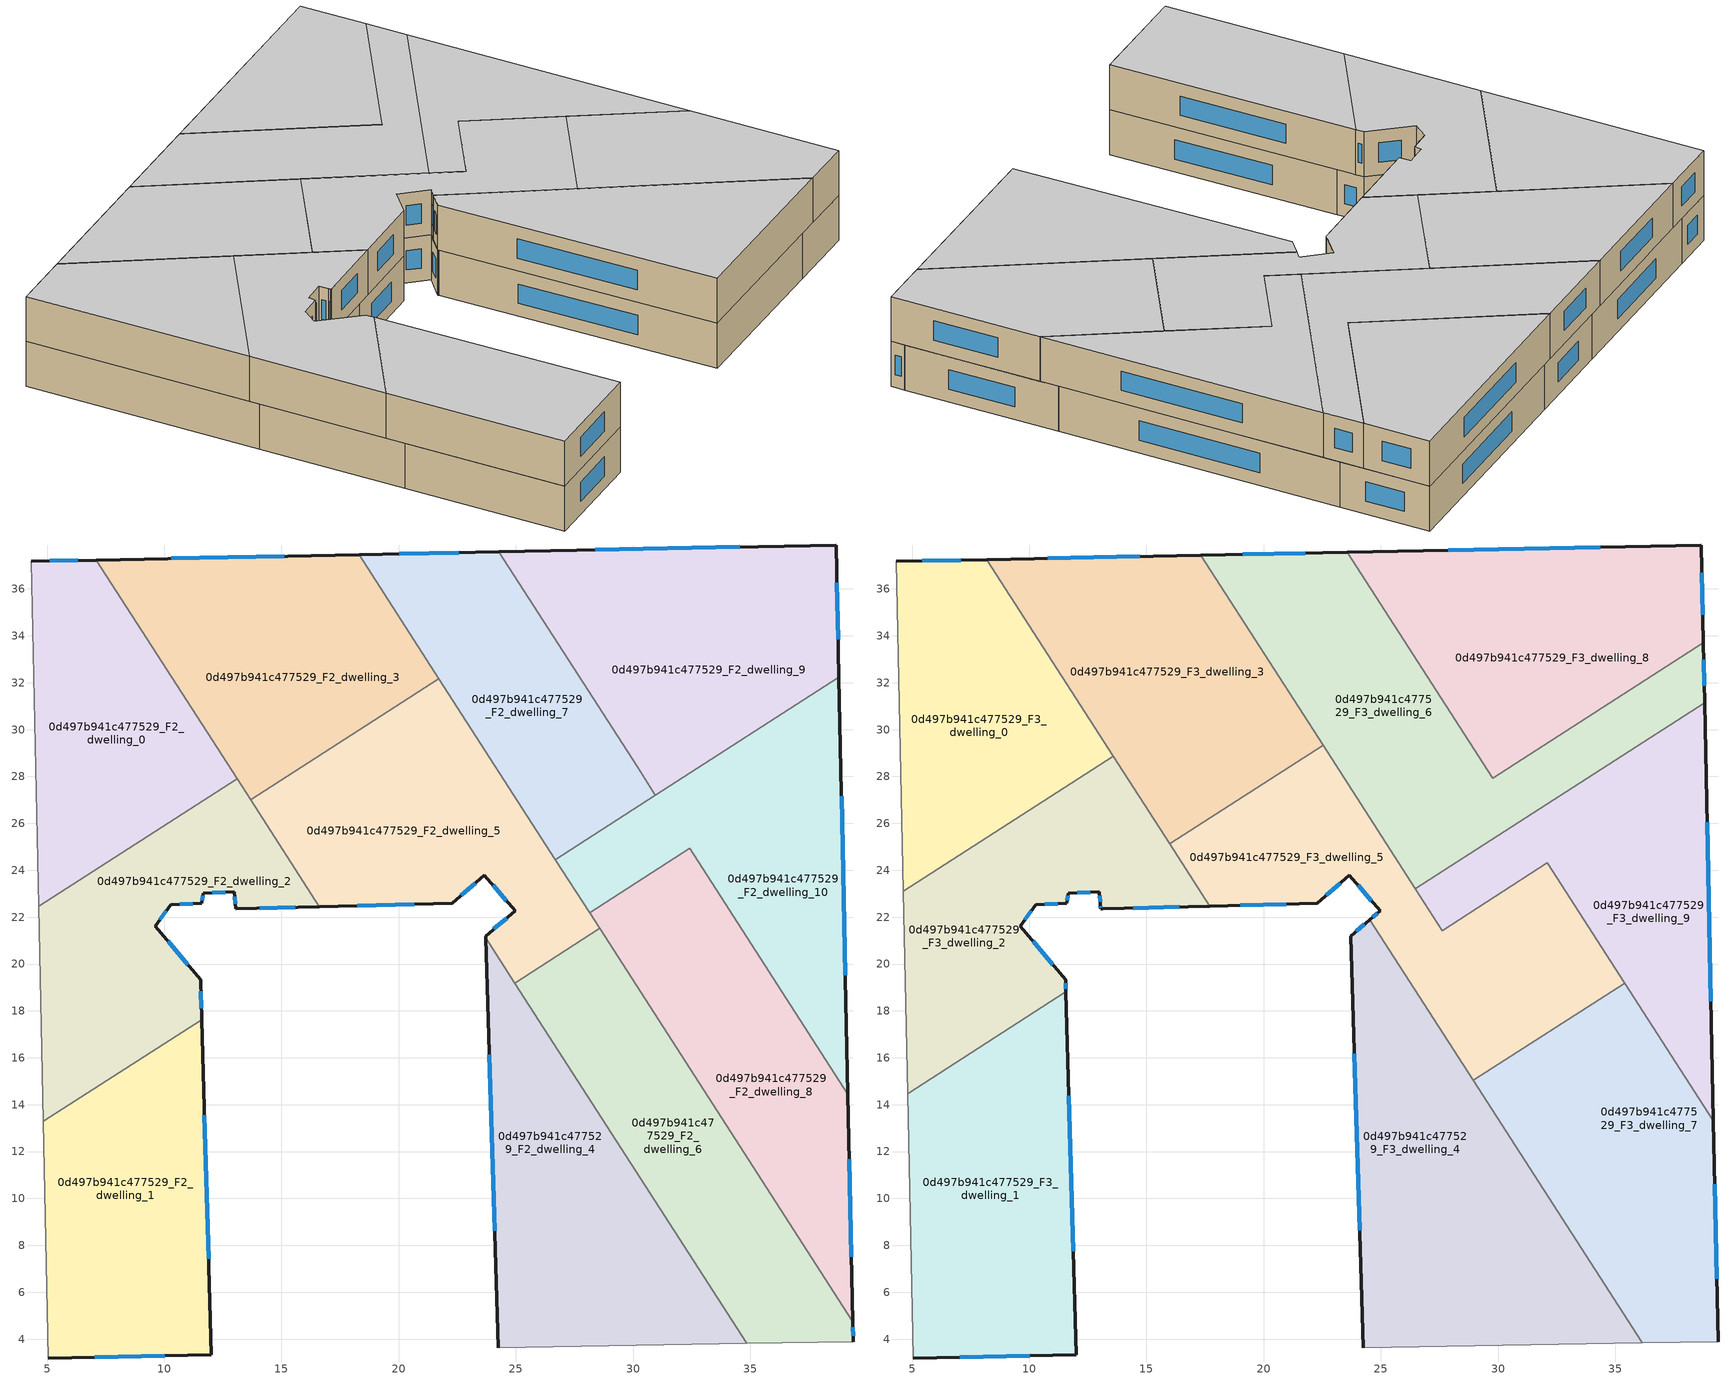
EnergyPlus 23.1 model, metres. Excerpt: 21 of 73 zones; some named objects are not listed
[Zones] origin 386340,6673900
0d497b941c477529_F2_dwelling_0
 floor to 0d497b941c477529_F1_dwelling_0 (EU_floor_Construction): 7.1,37.23 13.1,27.9 4.64,22.46 4.33,37.18 z6
 wall outside (EU_wall_Construction): 7.1,37.23 4.33,37.18 z6:9
 wall to 0d497b941c477529_F2_dwelling_2 (EU_wall_Construction): 4.64,22.46 13.1,27.9 z6:9
 wall adiabatic (EU_wall_Construction): 4.33,37.18 4.64,22.46 z6:9
 wall to 0d497b941c477529_F2_dwelling_3 (EU_wall_Construction): 13.1,27.9 7.1,37.23 z6:9
 window (EU_Window_Construction): 6.3,37.22 5.12,37.19 z6.86:8.14
0d497b941c477529_F2_dwelling_1
 floor to 0d497b941c477529_F1_dwelling_1 (EU_floor_Construction): 11.6,17.63 12.01,3.33 5.05,3.19 4.84,13.28 z6
 wall outside (EU_wall_Construction): 5.05,3.19 12.01,3.33 11.6,17.63 z6:9
 wall adiabatic (EU_wall_Construction): 4.84,13.28 5.05,3.19 z6:9
 wall to 0d497b941c477529_F2_dwelling_2 (EU_wall_Construction): 11.6,17.63 4.84,13.28 z6:9
 window (EU_Window_Construction): 11.89,7.42 11.72,13.55 / 7.04,3.23 10.02,3.29 z6.86:8.14
0d497b941c477529_F2_dwelling_10
 floor to 0d497b941c477529_F1_dwelling_10 (EU_floor_Construction): 38.78,32.24 39.16,14.45 32.41,24.93 28.15,22.18 26.68,24.46 z6
 wall outside (EU_wall_Construction): 39.16,14.45 38.78,32.24 z6:9
 wall to 0d497b941c477529_F2_dwelling_8 (EU_wall_Construction): 28.15,22.18 32.41,24.93 39.16,14.45 z6:9
 wall to 0d497b941c477529_F2_dwelling_5 (EU_wall_Construction): 26.68,24.46 28.15,22.18 z6:9
 wall to 0d497b941c477529_F2_dwelling_9 (EU_wall_Construction): 38.78,32.24 30.95,27.2 z6:9
 wall to 0d497b941c477529_F2_dwelling_7 (EU_wall_Construction): 30.95,27.2 26.68,24.46 z6:9
 window (EU_Window_Construction): 39.05,19.53 38.89,27.16 z6.86:8.14
 ceiling adiabatic (EU_roof_Construction): 39.16,14.45 38.8,31.15 27.19,23.67 28.15,22.18 32.41,24.93 z9
0d497b941c477529_F2_dwelling_2
 floor to 0d497b941c477529_F1_dwelling_2 (EU_floor_Construction): 13.1,27.9 16.61,22.44 13.04,22.35 12.99,23.09 11.67,23.03 11.6,22.61 11.6,22.6 10.28,22.54 9.61,21.62 11.55,19.32 11.6,17.63 4.84,13.28 4.64,22.46 z6
 wall outside (EU_wall_Construction): 11.6,17.63 11.55,19.32 9.61,21.62 10.28,22.54 11.6,22.6 11.6,22.61 11.67,23.03 12.99,23.09 13.04,22.35 16.61,22.44 z6:9
 wall adiabatic (EU_wall_Construction): 4.64,22.46 4.84,13.28 z6:9
 wall to 0d497b941c477529_F2_dwelling_5 (EU_wall_Construction): 16.61,22.44 13.68,27 z6:9
 wall to 0d497b941c477529_F2_dwelling_3 (EU_wall_Construction): 13.68,27 13.1,27.9 z6:9
 window (EU_Window_Construction): 14.06,22.38 15.59,22.42 / 13,22.88 13.03,22.56 / 12.04,23.05 12.61,23.07 / 11.62,22.73 11.65,22.91 / 10.66,22.56 11.22,22.58 / 9.8,21.88 10.09,22.28 / 11,19.98 10.17,20.96 / 11.58,18.12 11.56,18.84 z6.86:8.14
0d497b941c477529_F2_dwelling_3
 floor to 0d497b941c477529_F1_dwelling_3 (EU_floor_Construction): 18.31,37.46 21.72,32.17 13.68,27 7.1,37.23 z6
 wall outside (EU_wall_Construction): 18.31,37.46 7.1,37.23 z6:9
 wall to 0d497b941c477529_F2_dwelling_5 (EU_wall_Construction): 13.68,27 21.72,32.17 z6:9
 wall to 0d497b941c477529_F2_dwelling_7 (EU_wall_Construction): 21.72,32.17 18.31,37.46 z6:9
 window (EU_Window_Construction): 15.11,37.4 10.3,37.3 z6.86:8.14
0d497b941c477529_F2_dwelling_4
 floor to 0d497b941c477529_F1_dwelling_4 (EU_floor_Construction): 23.71,21.12 34.84,3.81 24.25,3.63 z6
 wall outside (EU_wall_Construction): 23.71,21.12 24.25,3.63 z6:9
 wall adiabatic (EU_wall_Construction): 24.25,3.63 34.84,3.81 z6:9
 wall to 0d497b941c477529_F2_dwelling_6 (EU_wall_Construction): 34.84,3.81 24.95,19.19 z6:9
 wall to 0d497b941c477529_F2_dwelling_5 (EU_wall_Construction): 24.95,19.19 23.71,21.12 z6:9
 window (EU_Window_Construction): 23.86,16.12 24.1,8.62 z6.86:8.14
0d497b941c477529_F2_dwelling_5
 floor to 0d497b941c477529_F1_dwelling_5 (EU_floor_Construction): 21.72,32.17 28.58,21.52 24.95,19.19 23.71,21.12 23.71,21.19 24.96,22.27 23.65,23.79 22.28,22.59 16.61,22.44 13.68,27 z6
 wall outside (EU_wall_Construction): 16.61,22.44 22.28,22.59 23.65,23.79 24.96,22.27 23.71,21.19 23.71,21.12 z6:9
 wall to 0d497b941c477529_F2_dwelling_6 (EU_wall_Construction): 24.95,19.19 28.58,21.52 z6:9
 wall to 0d497b941c477529_F2_dwelling_7 (EU_wall_Construction): 26.68,24.45 21.72,32.17 z6:9
 wall to 0d497b941c477529_F2_dwelling_8 (EU_wall_Construction): 28.57,21.52 28.15,22.19 z6:9
 window (EU_Window_Construction): 24.03,23.35 24.59,22.7 / 22.67,22.93 23.26,23.45 / 18.23,22.49 20.66,22.55 / 24.6,21.96 24.06,21.5 z6.86:8.14
0d497b941c477529_F2_dwelling_6
 floor to 0d497b941c477529_F1_dwelling_6 (EU_floor_Construction): 28.58,21.52 39.37,4.74 39.39,3.89 34.84,3.81 24.95,19.19 z6
 wall outside (EU_wall_Construction): 39.39,3.89 39.37,4.74 z6:9
 wall adiabatic (EU_wall_Construction): 34.84,3.81 39.39,3.89 z6:9
 wall to 0d497b941c477529_F2_dwelling_8 (EU_wall_Construction): 39.37,4.74 28.58,21.52 z6:9
 window (EU_Window_Construction): 39.38,4.14 39.38,4.5 z6.86:8.14
0d497b941c477529_F2_dwelling_7
 floor to 0d497b941c477529_F1_dwelling_7 (EU_floor_Construction): 24.27,37.58 30.19,28.39 30.95,27.2 26.68,24.46 18.31,37.46 z6
 wall outside (EU_wall_Construction): 24.27,37.58 18.31,37.46 z6:9
 wall to 0d497b941c477529_F2_dwelling_9 (EU_wall_Construction): 30.95,27.2 30.19,28.39 24.27,37.58 z6:9
 window (EU_Window_Construction): 22.57,37.55 20.02,37.5 z6.86:8.14
0d497b941c477529_F2_dwelling_8
 floor to 0d497b941c477529_F1_dwelling_8 (EU_floor_Construction): 32.41,24.93 39.16,14.45 39.37,4.74 28.15,22.18 z6
 wall outside (EU_wall_Construction): 39.37,4.74 39.16,14.45 z6:9
 window (EU_Window_Construction): 39.31,7.52 39.22,11.68 z6.86:8.14
 ceiling adiabatic (EU_roof_Construction): 39.19,13.3 39.16,14.45 32.41,24.93 28.15,22.18 28.33,21.89 32.1,24.32 z9
0d497b941c477529_F2_dwelling_9
 floor to 0d497b941c477529_F1_dwelling_9 (EU_floor_Construction): 38.66,37.88 38.78,32.24 30.95,27.2 24.27,37.58 z6
 wall outside (EU_wall_Construction): 38.78,32.24 38.66,37.88 24.27,37.58 z6:9
 window (EU_Window_Construction): 34.55,37.79 28.38,37.67 / 38.75,33.85 38.7,36.26 z6.86:8.14
0d497b941c477529_F3_dwelling_0
 floor to 0d497b941c477529_F2_dwelling_0 (EU_floor_Construction): 7.1,37.23 12.81,28.36 4.63,23.1 4.33,37.18 z9
 floor to 0d497b941c477529_F2_dwelling_3 (EU_floor_Construction): 8.19,37.26 13.59,28.86 12.81,28.36 7.1,37.23 z9
 wall outside (EU_wall_Construction): 8.19,37.26 4.33,37.18 z9:12
 wall to 0d497b941c477529_F3_dwelling_2 (EU_wall_Construction): 4.63,23.1 13.59,28.86 z9:12
 wall adiabatic (EU_wall_Construction): 4.33,37.18 4.63,23.1 z9:12
 wall to 0d497b941c477529_F3_dwelling_3 (EU_wall_Construction): 13.59,28.86 8.19,37.26 z9:12
 window (EU_Window_Construction): 7.08,37.23 5.43,37.2 z9.86:11.14
 ceiling to 0d497b941c477529_F4_dwelling_0 (EU_floor_Construction): 13.59,28.86 8.19,37.26 4.33,37.18 4.63,23.1 z12
0d497b941c477529_F3_dwelling_1
 floor to 0d497b941c477529_F2_dwelling_1 (EU_floor_Construction): 11.6,17.63 12.01,3.33 5.05,3.19 4.84,13.28 z9
 floor to 0d497b941c477529_F2_dwelling_2 (EU_floor_Construction): 11.56,18.81 11.6,17.63 4.84,13.28 4.81,14.46 z9
 wall outside (EU_wall_Construction): 5.05,3.19 12.01,3.33 11.56,18.81 z9:12
 wall adiabatic (EU_wall_Construction): 4.81,14.46 5.05,3.19 z9:12
 wall to 0d497b941c477529_F3_dwelling_2 (EU_wall_Construction): 11.56,18.81 4.81,14.46 z9:12
 window (EU_Window_Construction): 11.88,7.76 11.69,14.39 / 7.04,3.23 10.02,3.29 z9.86:11.14
 ceiling to 0d497b941c477529_F4_dwelling_1 (EU_floor_Construction): 12.01,3.33 11.56,18.81 4.81,14.46 5.05,3.19 z12
0d497b941c477529_F3_dwelling_2
 floor to 0d497b941c477529_F2_dwelling_2 (EU_floor_Construction): 13.1,27.9 16.61,22.44 13.04,22.35 12.99,23.09 11.67,23.03 11.6,22.6 10.28,22.54 9.61,21.62 11.55,19.32 11.56,18.81 4.81,14.46 4.64,22.46 z9
 floor to 0d497b941c477529_F2_dwelling_0 (EU_floor_Construction): 12.81,28.36 13.1,27.9 4.64,22.46 4.63,23.1 z9
 floor to 0d497b941c477529_F2_dwelling_5 (EU_floor_Construction): 14.46,27.5 17.7,22.47 16.61,22.44 13.68,27 z9
 floor to 0d497b941c477529_F2_dwelling_3 (EU_floor_Construction): 13.59,28.86 14.46,27.5 13.68,27 12.81,28.36 z9
 wall outside (EU_wall_Construction): 11.56,18.81 11.55,19.32 9.61,21.62 10.28,22.54 11.6,22.6 11.67,23.03 12.99,23.09 13.03,22.5 13.04,22.35 13.13,22.35 17.7,22.47 z9:12
 wall adiabatic (EU_wall_Construction): 4.63,23.1 4.81,14.46 z9:12
 wall to 0d497b941c477529_F3_dwelling_5 (EU_wall_Construction): 17.7,22.47 16,25.12 z9:12
 wall to 0d497b941c477529_F3_dwelling_3 (EU_wall_Construction): 16,25.12 13.59,28.86 z9:12
 window (EU_Window_Construction): 13.03,22.46 13.04,22.39 / 13,22.92 13.02,22.67 / 12.04,23.05 12.61,23.07 / 11.62,22.72 11.65,22.91 / 10.66,22.56 11.22,22.58 / 9.8,21.88 10.09,22.28 / 11,19.98 10.17,20.96 / 11.56,18.95 11.55,19.17 / 14.43,22.39 16.39,22.44 z9.86:11.14
 ceiling to 0d497b941c477529_F4_dwelling_2 (EU_floor_Construction): 11.56,18.81 11.55,19.32 9.61,21.62 10.28,22.54 11.6,22.6 11.67,23.03 12.99,23.09 13.03,22.5 13.04,22.35 13.13,22.35 17.7,22.47 13.59,28.86 4.63,23.1 4.81,14.46 z12
0d497b941c477529_F3_dwelling_3
 floor to 0d497b941c477529_F2_dwelling_3 (EU_floor_Construction): 17.31,37.44 21,31.71 14.46,27.5 8.19,37.26 z9
 floor to 0d497b941c477529_F2_dwelling_5 (EU_floor_Construction): 21,31.71 22.53,29.33 16,25.12 14.46,27.5 z9
 wall outside (EU_wall_Construction): 17.31,37.44 8.19,37.26 z9:12
 wall to 0d497b941c477529_F3_dwelling_5 (EU_wall_Construction): 16,25.12 22.53,29.33 z9:12
 wall to 0d497b941c477529_F3_dwelling_6 (EU_wall_Construction): 22.53,29.33 17.31,37.44 z9:12
 window (EU_Window_Construction): 14.71,37.39 10.79,37.31 z9.86:11.14
 ceiling to 0d497b941c477529_F4_dwelling_3 (EU_floor_Construction): 22.53,29.33 17.31,37.44 8.19,37.26 16,25.12 z12
0d497b941c477529_F3_dwelling_4
 floor to 0d497b941c477529_F2_dwelling_4 (EU_floor_Construction): 23.71,21.12 34.84,3.81 24.25,3.63 z9
 floor to 0d497b941c477529_F2_dwelling_5 (EU_floor_Construction): 24.53,21.9 25.89,19.79 24.95,19.19 23.71,21.12 23.71,21.19 z9
 floor to 0d497b941c477529_F2_dwelling_6 (EU_floor_Construction): 25.89,19.79 36.15,3.84 34.84,3.81 24.95,19.19 z9
 wall outside (EU_wall_Construction): 24.53,21.9 23.71,21.19 24.25,3.63 z9:12
 wall adiabatic (EU_wall_Construction): 24.25,3.63 36.15,3.84 z9:12
 wall to 0d497b941c477529_F3_dwelling_7 (EU_wall_Construction): 36.15,3.84 28.95,15.03 z9:12
 wall to 0d497b941c477529_F3_dwelling_5 (EU_wall_Construction): 28.95,15.03 24.53,21.9 z9:12
 window (EU_Window_Construction): 23.86,16.17 24.1,8.65 / 24.29,21.69 23.94,21.39 z9.86:11.14
 ceiling to 0d497b941c477529_F4_dwelling_4 (EU_floor_Construction): 36.15,3.84 24.53,21.9 23.71,21.19 24.25,3.63 z12
0d497b941c477529_F3_dwelling_5
 floor to 0d497b941c477529_F2_dwelling_5 (EU_floor_Construction): 22.53,29.33 27.62,21.43 28.33,21.89 28.58,21.52 25.89,19.79 24.53,21.9 24.96,22.27 23.65,23.79 22.28,22.59 17.7,22.47 16,25.12 z9
 floor to 0d497b941c477529_F2_dwelling_8 (EU_floor_Construction): 32.1,24.32 35.4,19.19 31.63,16.76 28.33,21.89 z9
 floor to 0d497b941c477529_F2_dwelling_6 (EU_floor_Construction): 28.57,21.52 31.63,16.76 28.95,15.03 25.89,19.79 z9
 wall outside (EU_wall_Construction): 17.7,22.47 22.28,22.59 23.65,23.79 24.96,22.27 24.53,21.9 z9:12
 wall to 0d497b941c477529_F3_dwelling_9 (EU_wall_Construction): 35.4,19.19 32.1,24.32 27.62,21.43 26.47,23.21 z9:12
 wall to 0d497b941c477529_F3_dwelling_7 (EU_wall_Construction): 28.95,15.03 35.4,19.19 z9:12
 wall to 0d497b941c477529_F3_dwelling_6 (EU_wall_Construction): 26.47,23.21 22.54,29.33 z9:12
 window (EU_Window_Construction): 24.03,23.35 24.59,22.7 / 22.67,22.93 23.26,23.45 / 19.01,22.51 20.97,22.56 / 24.84,22.16 24.65,22 z9.86:11.14
 ceiling to 0d497b941c477529_F4_dwelling_5 (EU_floor_Construction): 35.4,19.19 32.1,24.32 27.62,21.43 22.53,29.33 16,25.12 17.7,22.47 22.28,22.59 23.65,23.79 24.96,22.27 24.53,21.9 28.95,15.03 z12
0d497b941c477529_F3_dwelling_6
 floor to 0d497b941c477529_F2_dwelling_7 (EU_floor_Construction): 23.57,37.57 29.78,27.92 30.28,28.25 30.95,27.2 26.68,24.46 18.31,37.46 z9
 floor to 0d497b941c477529_F2_dwelling_10 (EU_floor_Construction): 38.78,32.24 38.8,31.15 27.19,23.67 26.68,24.46 z9
 floor to 0d497b941c477529_F2_dwelling_9 (EU_floor_Construction): 38.75,33.7 38.78,32.24 30.95,27.2 30.28,28.25 z9
 floor to 0d497b941c477529_F2_dwelling_3 (EU_floor_Construction): 18.31,37.46 21.72,32.17 21,31.71 17.31,37.44 z9
 floor to 0d497b941c477529_F2_dwelling_5 (EU_floor_Construction): 21.72,32.17 27.19,23.67 26.47,23.21 21,31.71 z9
 wall outside (EU_wall_Construction): 23.57,37.57 17.31,37.44 / 38.8,31.15 38.75,33.7 z9:12
 wall to 0d497b941c477529_F3_dwelling_8 (EU_wall_Construction): 38.75,33.7 29.78,27.92 23.57,37.57 z9:12
 wall to 0d497b941c477529_F3_dwelling_9 (EU_wall_Construction): 26.47,23.21 38.8,31.15 z9:12
 window (EU_Window_Construction): 21.78,37.53 19.1,37.48 / 38.79,31.88 38.77,32.97 z9.86:11.14
 ceiling to 0d497b941c477529_F4_dwelling_6 (EU_floor_Construction): 38.8,31.15 38.75,33.7 29.78,27.92 23.57,37.57 17.31,37.44 26.47,23.21 z12
0d497b941c477529_F3_dwelling_7
 floor to 0d497b941c477529_F2_dwelling_6 (EU_floor_Construction): 31.64,16.76 39.37,4.74 39.39,3.89 36.15,3.84 28.95,15.03 z9
 floor to 0d497b941c477529_F2_dwelling_8 (EU_floor_Construction): 35.4,19.19 39.19,13.3 39.37,4.74 31.64,16.76 z9
 wall outside (EU_wall_Construction): 39.39,3.89 39.19,13.3 z9:12
 wall adiabatic (EU_wall_Construction): 36.15,3.84 39.39,3.89 z9:12
 wall to 0d497b941c477529_F3_dwelling_9 (EU_wall_Construction): 39.19,13.3 35.4,19.19 z9:12
 window (EU_Window_Construction): 39.33,6.58 39.24,10.61 z9.86:11.14
 ceiling to 0d497b941c477529_F4_dwelling_7 (EU_floor_Construction): 39.39,3.89 39.19,13.3 35.4,19.19 28.95,15.03 36.15,3.84 z12
0d497b941c477529_F3_dwelling_8
 floor to 0d497b941c477529_F2_dwelling_9 (EU_floor_Construction): 38.66,37.88 38.75,33.7 30.28,28.25 24.27,37.58 z9
 floor to 0d497b941c477529_F2_dwelling_7 (EU_floor_Construction): 24.27,37.58 30.19,28.39 30.28,28.25 29.78,27.92 23.57,37.57 z9
 wall outside (EU_wall_Construction): 38.75,33.7 38.66,37.88 23.57,37.57 z9:12
 window (EU_Window_Construction): 38.73,34.89 38.69,36.68 / 34.35,37.79 27.88,37.66 z9.86:11.14
 ceiling to 0d497b941c477529_F4_dwelling_8 (EU_floor_Construction): 38.75,33.7 38.66,37.88 23.57,37.57 29.78,27.92 z12
0d497b941c477529_F3_dwelling_9
 floor to 0d497b941c477529_F2_dwelling_5 (EU_floor_Construction): 27.19,23.67 28.33,21.89 27.62,21.43 26.47,23.21 z9
 floor adiabatic (EU_floor_Construction): 38.8,31.15 39.19,13.3 32.1,24.32 28.33,21.89 27.19,23.67 z9
 wall outside (EU_wall_Construction): 39.19,13.3 38.8,31.15 z9:12
 window (EU_Window_Construction): 39.08,18.4 38.91,26.05 z9.86:11.14
 ceiling to 0d497b941c477529_F4_dwelling_9 (EU_floor_Construction): 39.19,13.3 38.8,31.15 26.47,23.21 27.62,21.43 32.1,24.32 z12
[Building]
EU S2 Campaign: North Axis=0; Terrain=City; Solar Distribution=FullExterior
[Site:Location]
Helsinki-Vantaa.AP: Latitude=60.317; Longitude=24.963; Time Zone=2; Elevation=54.6
[SizingPeriod:WeatherFileDays]
AnnualSizingPeriod: Begin Month=1; Begin Day of Month=1; End Month=12; End Day of Month=31; Day of Week for Start Day=Monday; Use Weather File Daylight Saving Period=No; Use Weather File Rain and Snow Indicators=No
[MATERIAL]
EU_InternalMass_Material: Roughness=MediumRough; Thickness=0.1; Conductivity=1; Density=1800; Specific Heat=900; Thermal Absorptance=0.9; Solar Absorptance=0.7; Visible Absorptance=0.7
[MATERIAL:NOMASS] Roughness=MediumRough; Thermal Absorptance=0.9; Solar Absorptance=0.7; Visible Absorptance=0.7
Name | Thermal Resistance
EU_wall_NoMass | 1.10183
EU_roof_NoMass; EU_floor_NoMass | 1.70606
[WINDOWMATERIAL:SIMPLEGLAZINGSYSTEM]
EU_Window_SimpleGlazing: UFactor=3.11035; Solar Heat Gain Coefficient=0.8; Visible Transmittance=0.8
[CONSTRUCTION]
EU_wall_Construction: EU_wall_NoMass
EU_roof_Construction: EU_roof_NoMass
EU_floor_Construction: EU_floor_NoMass
EU_Window_Construction: EU_Window_SimpleGlazing
EU_InternalMass_Construction: EU_InternalMass_Material
[ZONE] Type=1; Multiplier=1; Ceiling Height=autocalculate; Floor Area=autocalculate; Part of Total Floor Area=Yes
Name | Volume
0d497b941c477529_F2_dwelling_0 | 228.67
0d497b941c477529_F3_dwelling_0 | 241.048
0d497b941c477529_F2_dwelling_1 | 252.927
0d497b941c477529_F3_dwelling_1 | 277.175
0d497b941c477529_F2_dwelling_10 | 252.906
0d497b941c477529_F2_dwelling_2 | 228.694
0d497b941c477529_F3_dwelling_2 | 241.074
0d497b941c477529_F2_dwelling_3 | 264.626
0d497b941c477529_F3_dwelling_3 | 280.851
0d497b941c477529_F2_dwelling_4 | 277.99
0d497b941c477529_F3_dwelling_4 | 348.309
0d497b941c477529_F2_dwelling_5 | 264.612
0d497b941c477529_F3_dwelling_5 | 279.499
0d497b941c477529_F2_dwelling_6 | 252.991
0d497b941c477529_F3_dwelling_6 | 309.467
0d497b941c477529_F2_dwelling_7 | 211.798
0d497b941c477529_F3_dwelling_7 | 279.543
0d497b941c477529_F2_dwelling_8 | 252.924
0d497b941c477529_F3_dwelling_8 | 278.232
0d497b941c477529_F2_dwelling_9 | 294.051
0d497b941c477529_F3_dwelling_9 | 246.943
[INTERNALMASS] Construction=EU_InternalMass_Construction
Name | Zone or ZoneList | Surface Area
0d497b941c477529_F2_dwelling_0_EU_InternalMass | 0d497b941c477529_F2_dwelling_0 | 76.2266
0d497b941c477529_F2_dwelling_1_EU_InternalMass | 0d497b941c477529_F2_dwelling_1 | 84.3048
0d497b941c477529_F2_dwelling_2_EU_InternalMass | 0d497b941c477529_F2_dwelling_2 | 76.2332
0d497b941c477529_F2_dwelling_3_EU_InternalMass | 0d497b941c477529_F2_dwelling_3 | 88.206
0d497b941c477529_F2_dwelling_4_EU_InternalMass | 0d497b941c477529_F2_dwelling_4 | 92.6588
0d497b941c477529_F2_dwelling_5_EU_InternalMass | 0d497b941c477529_F2_dwelling_5 | 88.2057
0d497b941c477529_F2_dwelling_6_EU_InternalMass | 0d497b941c477529_F2_dwelling_6 | 84.3299
0d497b941c477529_F2_dwelling_7_EU_InternalMass | 0d497b941c477529_F2_dwelling_7 | 70.5999
0d497b941c477529_F2_dwelling_8_EU_InternalMass | 0d497b941c477529_F2_dwelling_8 | 84.3087
0d497b941c477529_F2_dwelling_9_EU_InternalMass | 0d497b941c477529_F2_dwelling_9 | 98.0112
0d497b941c477529_F2_dwelling_10_EU_InternalMass | 0d497b941c477529_F2_dwelling_10 | 84.3015
0d497b941c477529_F3_dwelling_0_EU_InternalMass | 0d497b941c477529_F3_dwelling_0 | 80.3463
0d497b941c477529_F3_dwelling_1_EU_InternalMass | 0d497b941c477529_F3_dwelling_1 | 92.3927
0d497b941c477529_F3_dwelling_2_EU_InternalMass | 0d497b941c477529_F3_dwelling_2 | 80.361
0d497b941c477529_F3_dwelling_3_EU_InternalMass | 0d497b941c477529_F3_dwelling_3 | 93.6171
0d497b941c477529_F3_dwelling_4_EU_InternalMass | 0d497b941c477529_F3_dwelling_4 | 116.107
0d497b941c477529_F3_dwelling_5_EU_InternalMass | 0d497b941c477529_F3_dwelling_5 | 93.1664
0d497b941c477529_F3_dwelling_6_EU_InternalMass | 0d497b941c477529_F3_dwelling_6 | 103.159
0d497b941c477529_F3_dwelling_7_EU_InternalMass | 0d497b941c477529_F3_dwelling_7 | 93.1832
0d497b941c477529_F3_dwelling_8_EU_InternalMass | 0d497b941c477529_F3_dwelling_8 | 92.7391
0d497b941c477529_F3_dwelling_9_EU_InternalMass | 0d497b941c477529_F3_dwelling_9 | 82.3175
[OTHEREQUIPMENT] Fuel Type=Electricity; Design Level Calculation Method=Watts/Area; Power per Zone Floor Area=1; Fraction Latent=0; Fraction Radiant=0; Fraction Lost=0; Carbon Dioxide Generation Rate=0; EndUse Subcategory=EU_Step8_InternalGains
Name | Zone or ZoneList or Space or SpaceList | Schedule
EU_Step8_InternalGain_0d497b941c477529_F2_dwelling_0_f000 | 0d497b941c477529_F2_dwelling_0 | EU_Step8_GainSchedule_0d497b941c477529_F2_dwelling_0_f000
EU_Step8_InternalGain_0d497b941c477529_F2_dwelling_1_f000 | 0d497b941c477529_F2_dwelling_1 | EU_Step8_GainSchedule_0d497b941c477529_F2_dwelling_1_f000
EU_Step8_InternalGain_0d497b941c477529_F2_dwelling_2_f000 | 0d497b941c477529_F2_dwelling_2 | EU_Step8_GainSchedule_0d497b941c477529_F2_dwelling_2_f000
EU_Step8_InternalGain_0d497b941c477529_F2_dwelling_3_f000 | 0d497b941c477529_F2_dwelling_3 | EU_Step8_GainSchedule_0d497b941c477529_F2_dwelling_3_f000
EU_Step8_InternalGain_0d497b941c477529_F2_dwelling_4_f000 | 0d497b941c477529_F2_dwelling_4 | EU_Step8_GainSchedule_0d497b941c477529_F2_dwelling_4_f000
EU_Step8_InternalGain_0d497b941c477529_F2_dwelling_5_f000 | 0d497b941c477529_F2_dwelling_5 | EU_Step8_GainSchedule_0d497b941c477529_F2_dwelling_5_f000
EU_Step8_InternalGain_0d497b941c477529_F2_dwelling_6_f000 | 0d497b941c477529_F2_dwelling_6 | EU_Step8_GainSchedule_0d497b941c477529_F2_dwelling_6_f000
EU_Step8_InternalGain_0d497b941c477529_F2_dwelling_7_f000 | 0d497b941c477529_F2_dwelling_7 | EU_Step8_GainSchedule_0d497b941c477529_F2_dwelling_7_f000
EU_Step8_InternalGain_0d497b941c477529_F2_dwelling_8_f000 | 0d497b941c477529_F2_dwelling_8 | EU_Step8_GainSchedule_0d497b941c477529_F2_dwelling_8_f000
EU_Step8_InternalGain_0d497b941c477529_F2_dwelling_9_f000 | 0d497b941c477529_F2_dwelling_9 | EU_Step8_GainSchedule_0d497b941c477529_F2_dwelling_9_f000
EU_Step8_InternalGain_0d497b941c477529_F2_dwelling_10_f000 | 0d497b941c477529_F2_dwelling_10 | EU_Step8_GainSchedule_0d497b941c477529_F2_dwelling_10_f000
EU_Step8_InternalGain_0d497b941c477529_F3_dwelling_0_f000 | 0d497b941c477529_F3_dwelling_0 | EU_Step8_GainSchedule_0d497b941c477529_F3_dwelling_0_f000
EU_Step8_InternalGain_0d497b941c477529_F3_dwelling_1_f000 | 0d497b941c477529_F3_dwelling_1 | EU_Step8_GainSchedule_0d497b941c477529_F3_dwelling_1_f000
EU_Step8_InternalGain_0d497b941c477529_F3_dwelling_2_f000 | 0d497b941c477529_F3_dwelling_2 | EU_Step8_GainSchedule_0d497b941c477529_F3_dwelling_2_f000
EU_Step8_InternalGain_0d497b941c477529_F3_dwelling_3_f000 | 0d497b941c477529_F3_dwelling_3 | EU_Step8_GainSchedule_0d497b941c477529_F3_dwelling_3_f000
EU_Step8_InternalGain_0d497b941c477529_F3_dwelling_4_f000 | 0d497b941c477529_F3_dwelling_4 | EU_Step8_GainSchedule_0d497b941c477529_F3_dwelling_4_f000
EU_Step8_InternalGain_0d497b941c477529_F3_dwelling_5_f000 | 0d497b941c477529_F3_dwelling_5 | EU_Step8_GainSchedule_0d497b941c477529_F3_dwelling_5_f000
EU_Step8_InternalGain_0d497b941c477529_F3_dwelling_6_f000 | 0d497b941c477529_F3_dwelling_6 | EU_Step8_GainSchedule_0d497b941c477529_F3_dwelling_6_f000
EU_Step8_InternalGain_0d497b941c477529_F3_dwelling_7_f000 | 0d497b941c477529_F3_dwelling_7 | EU_Step8_GainSchedule_0d497b941c477529_F3_dwelling_7_f000
EU_Step8_InternalGain_0d497b941c477529_F3_dwelling_8_f000 | 0d497b941c477529_F3_dwelling_8 | EU_Step8_GainSchedule_0d497b941c477529_F3_dwelling_8_f000
EU_Step8_InternalGain_0d497b941c477529_F3_dwelling_9_f000 | 0d497b941c477529_F3_dwelling_9 | EU_Step8_GainSchedule_0d497b941c477529_F3_dwelling_9_f000
[ZONEVENTILATION:DESIGNFLOWRATE] Schedule=EU_AlwaysOn; Design Flow Rate Calculation Method=AirChanges/Hour; Air Changes per Hour=0.756316; Ventilation Type=Natural; Fan Pressure Rise=0; Fan Total Efficiency=1; Constant Term Coefficient=1; Temperature Term Coefficient=0; Velocity Term Coefficient=0; Velocity Squared Term Coefficient=0; Minimum Indoor Temperature=-100; Maximum Indoor Temperature=100; Delta Temperature=-100; Minimum Outdoor Temperature=-100; Maximum Outdoor Temperature=100; Maximum Wind Speed=40
Name | Zone or ZoneList or Space or SpaceList
EU_ConstantAir_0d497b941c477529_F2_dwelling_0 | 0d497b941c477529_F2_dwelling_0
EU_ConstantAir_0d497b941c477529_F2_dwelling_1 | 0d497b941c477529_F2_dwelling_1
EU_ConstantAir_0d497b941c477529_F2_dwelling_2 | 0d497b941c477529_F2_dwelling_2
EU_ConstantAir_0d497b941c477529_F2_dwelling_3 | 0d497b941c477529_F2_dwelling_3
EU_ConstantAir_0d497b941c477529_F2_dwelling_4 | 0d497b941c477529_F2_dwelling_4
EU_ConstantAir_0d497b941c477529_F2_dwelling_5 | 0d497b941c477529_F2_dwelling_5
EU_ConstantAir_0d497b941c477529_F2_dwelling_6 | 0d497b941c477529_F2_dwelling_6
EU_ConstantAir_0d497b941c477529_F2_dwelling_7 | 0d497b941c477529_F2_dwelling_7
EU_ConstantAir_0d497b941c477529_F2_dwelling_8 | 0d497b941c477529_F2_dwelling_8
EU_ConstantAir_0d497b941c477529_F2_dwelling_9 | 0d497b941c477529_F2_dwelling_9
EU_ConstantAir_0d497b941c477529_F2_dwelling_10 | 0d497b941c477529_F2_dwelling_10
EU_ConstantAir_0d497b941c477529_F3_dwelling_0 | 0d497b941c477529_F3_dwelling_0
EU_ConstantAir_0d497b941c477529_F3_dwelling_1 | 0d497b941c477529_F3_dwelling_1
EU_ConstantAir_0d497b941c477529_F3_dwelling_2 | 0d497b941c477529_F3_dwelling_2
EU_ConstantAir_0d497b941c477529_F3_dwelling_3 | 0d497b941c477529_F3_dwelling_3
EU_ConstantAir_0d497b941c477529_F3_dwelling_4 | 0d497b941c477529_F3_dwelling_4
EU_ConstantAir_0d497b941c477529_F3_dwelling_5 | 0d497b941c477529_F3_dwelling_5
EU_ConstantAir_0d497b941c477529_F3_dwelling_6 | 0d497b941c477529_F3_dwelling_6
EU_ConstantAir_0d497b941c477529_F3_dwelling_7 | 0d497b941c477529_F3_dwelling_7
EU_ConstantAir_0d497b941c477529_F3_dwelling_8 | 0d497b941c477529_F3_dwelling_8
EU_ConstantAir_0d497b941c477529_F3_dwelling_9 | 0d497b941c477529_F3_dwelling_9
[HVACTEMPLATE:ZONE:IDEALLOADSAIRSYSTEM] System Availability Schedule=EU_AlwaysOn; Maximum Heating Supply Air Temperature=50; Minimum Cooling Supply Air Temperature=13; Maximum Heating Supply Air Humidity Ratio=0.0156; Minimum Cooling Supply Air Humidity Ratio=0.0077; Heating Limit=NoLimit; Cooling Limit=NoLimit; Heating Availability Schedule=EU_AlwaysOn; Cooling Availability Schedule=EU_CoolingOff; Dehumidification Control Type=ConstantSensibleHeatRatio; Cooling Sensible Heat Ratio=0.7; Dehumidification Setpoint=60; Humidification Control Type=None; Humidification Setpoint=30; Outdoor Air Method=None; Outdoor Air Flow Rate per Person=0.00944; Outdoor Air Flow Rate per Zone Floor Area=0; Outdoor Air Flow Rate per Zone=0; Demand Controlled Ventilation Type=None; Outdoor Air Economizer Type=NoEconomizer; Heat Recovery Type=None; Sensible Heat Recovery Effectiveness=0.7; Latent Heat Recovery Effectiveness=0.65
Name | Template Thermostat
0d497b941c477529_F2_dwelling_0 | EU_HeatOnly_0d497b941c477529_F2_dwelling_0
0d497b941c477529_F2_dwelling_1 | EU_HeatOnly_0d497b941c477529_F2_dwelling_1
0d497b941c477529_F2_dwelling_2 | EU_HeatOnly_0d497b941c477529_F2_dwelling_2
0d497b941c477529_F2_dwelling_3 | EU_HeatOnly_0d497b941c477529_F2_dwelling_3
0d497b941c477529_F2_dwelling_4 | EU_HeatOnly_0d497b941c477529_F2_dwelling_4
0d497b941c477529_F2_dwelling_5 | EU_HeatOnly_0d497b941c477529_F2_dwelling_5
0d497b941c477529_F2_dwelling_6 | EU_HeatOnly_0d497b941c477529_F2_dwelling_6
0d497b941c477529_F2_dwelling_7 | EU_HeatOnly_0d497b941c477529_F2_dwelling_7
0d497b941c477529_F2_dwelling_8 | EU_HeatOnly_0d497b941c477529_F2_dwelling_8
0d497b941c477529_F2_dwelling_9 | EU_HeatOnly_0d497b941c477529_F2_dwelling_9
0d497b941c477529_F2_dwelling_10 | EU_HeatOnly_0d497b941c477529_F2_dwelling_10
0d497b941c477529_F3_dwelling_0 | EU_HeatOnly_0d497b941c477529_F3_dwelling_0
0d497b941c477529_F3_dwelling_1 | EU_HeatOnly_0d497b941c477529_F3_dwelling_1
0d497b941c477529_F3_dwelling_2 | EU_HeatOnly_0d497b941c477529_F3_dwelling_2
0d497b941c477529_F3_dwelling_3 | EU_HeatOnly_0d497b941c477529_F3_dwelling_3
0d497b941c477529_F3_dwelling_4 | EU_HeatOnly_0d497b941c477529_F3_dwelling_4
0d497b941c477529_F3_dwelling_5 | EU_HeatOnly_0d497b941c477529_F3_dwelling_5
0d497b941c477529_F3_dwelling_6 | EU_HeatOnly_0d497b941c477529_F3_dwelling_6
0d497b941c477529_F3_dwelling_7 | EU_HeatOnly_0d497b941c477529_F3_dwelling_7
0d497b941c477529_F3_dwelling_8 | EU_HeatOnly_0d497b941c477529_F3_dwelling_8
0d497b941c477529_F3_dwelling_9 | EU_HeatOnly_0d497b941c477529_F3_dwelling_9
[SIZING:ZONE] Zone Cooling Design Supply Air Temperature Input Method=SupplyAirTemperature; Zone Cooling Design Supply Air Temperature=13; Zone Heating Design Supply Air Temperature Input Method=SupplyAirTemperature; Zone Heating Design Supply Air Temperature=50; Zone Cooling Design Supply Air Humidity Ratio=0.008; Zone Heating Design Supply Air Humidity Ratio=0.008; Cooling Design Air Flow Method=DesignDay; Cooling Design Air Flow Rate=0; Cooling Minimum Air Flow per Zone Floor Area=0.000762; Cooling Minimum Air Flow=0; Cooling Minimum Air Flow Fraction=0.2; Heating Design Air Flow Method=DesignDay; Heating Design Air Flow Rate=0; Heating Maximum Air Flow per Zone Floor Area=0.002032; Heating Maximum Air Flow=0.141576; Heating Maximum Air Flow Fraction=0.3; Account for Dedicated Outdoor Air System=No; Dedicated Outdoor Air System Control Strategy=NeutralSupplyAir; Dedicated Outdoor Air Low Setpoint Temperature for Design=autosize; Dedicated Outdoor Air High Setpoint Temperature for Design=autosize; Zone Load Sizing Method=Sensible Load Only No Latent Load; Zone Latent Cooling Design Supply Air Humidity Ratio Input Method=HumidityRatioDifference; Zone Cooling Design Supply Air Humidity Ratio Difference=0.005; Zone Latent Heating Design Supply Air Humidity Ratio Input Method=HumidityRatioDifference; Zone Humidification Design Supply Air Humidity Ratio Difference=0.005
0d497b941c477529_F2_dwelling_0; 0d497b941c477529_F2_dwelling_1; 0d497b941c477529_F2_dwelling_2; 0d497b941c477529_F2_dwelling_3; 0d497b941c477529_F2_dwelling_4; 0d497b941c477529_F2_dwelling_5; 0d497b941c477529_F2_dwelling_6; 0d497b941c477529_F2_dwelling_7; 0d497b941c477529_F2_dwelling_8; 0d497b941c477529_F2_dwelling_9; 0d497b941c477529_F2_dwelling_10; 0d497b941c477529_F3_dwelling_0; 0d497b941c477529_F3_dwelling_1; 0d497b941c477529_F3_dwelling_2; 0d497b941c477529_F3_dwelling_3; 0d497b941c477529_F3_dwelling_4; 0d497b941c477529_F3_dwelling_5; 0d497b941c477529_F3_dwelling_6; 0d497b941c477529_F3_dwelling_7; 0d497b941c477529_F3_dwelling_8; 0d497b941c477529_F3_dwelling_9
[SCHEDULE:CONSTANT]
Name | Hourly Value
EU_AlwaysOn | 1
EU_CoolingOff | 0
[SCHEDULE:FILE] Column Number=1; Rows to Skip at Top=0; Number of Hours of Data=8760; Column Separator=Comma; Interpolate to Timestep=No; Minutes per Item=60; Adjust Schedule for Daylight Savings=Yes
Name | File
EU_Step8_GainSchedule_0d497b941c477529_F2_dwelling_0_f000 | ../../schedules/0d497b941c477529/0d497b941c477529_F2_dwelling_0_f000_gain.csv
EU_Step8_GainSchedule_0d497b941c477529_F2_dwelling_1_f000 | ../../schedules/0d497b941c477529/0d497b941c477529_F2_dwelling_1_f000_gain.csv
EU_Step8_GainSchedule_0d497b941c477529_F2_dwelling_2_f000 | ../../schedules/0d497b941c477529/0d497b941c477529_F2_dwelling_2_f000_gain.csv
EU_Step8_GainSchedule_0d497b941c477529_F2_dwelling_3_f000 | ../../schedules/0d497b941c477529/0d497b941c477529_F2_dwelling_3_f000_gain.csv
EU_Step8_GainSchedule_0d497b941c477529_F2_dwelling_4_f000 | ../../schedules/0d497b941c477529/0d497b941c477529_F2_dwelling_4_f000_gain.csv
EU_Step8_GainSchedule_0d497b941c477529_F2_dwelling_5_f000 | ../../schedules/0d497b941c477529/0d497b941c477529_F2_dwelling_5_f000_gain.csv
EU_Step8_GainSchedule_0d497b941c477529_F2_dwelling_6_f000 | ../../schedules/0d497b941c477529/0d497b941c477529_F2_dwelling_6_f000_gain.csv
EU_Step8_GainSchedule_0d497b941c477529_F2_dwelling_7_f000 | ../../schedules/0d497b941c477529/0d497b941c477529_F2_dwelling_7_f000_gain.csv
EU_Step8_GainSchedule_0d497b941c477529_F2_dwelling_8_f000 | ../../schedules/0d497b941c477529/0d497b941c477529_F2_dwelling_8_f000_gain.csv
EU_Step8_GainSchedule_0d497b941c477529_F2_dwelling_9_f000 | ../../schedules/0d497b941c477529/0d497b941c477529_F2_dwelling_9_f000_gain.csv
EU_Step8_GainSchedule_0d497b941c477529_F2_dwelling_10_f000 | ../../schedules/0d497b941c477529/0d497b941c477529_F2_dwelling_10_f000_gain.csv
EU_Step8_GainSchedule_0d497b941c477529_F3_dwelling_0_f000 | ../../schedules/0d497b941c477529/0d497b941c477529_F3_dwelling_0_f000_gain.csv
EU_Step8_GainSchedule_0d497b941c477529_F3_dwelling_1_f000 | ../../schedules/0d497b941c477529/0d497b941c477529_F3_dwelling_1_f000_gain.csv
EU_Step8_GainSchedule_0d497b941c477529_F3_dwelling_2_f000 | ../../schedules/0d497b941c477529/0d497b941c477529_F3_dwelling_2_f000_gain.csv
EU_Step8_GainSchedule_0d497b941c477529_F3_dwelling_3_f000 | ../../schedules/0d497b941c477529/0d497b941c477529_F3_dwelling_3_f000_gain.csv
EU_Step8_GainSchedule_0d497b941c477529_F3_dwelling_4_f000 | ../../schedules/0d497b941c477529/0d497b941c477529_F3_dwelling_4_f000_gain.csv
EU_Step8_GainSchedule_0d497b941c477529_F3_dwelling_5_f000 | ../../schedules/0d497b941c477529/0d497b941c477529_F3_dwelling_5_f000_gain.csv
EU_Step8_GainSchedule_0d497b941c477529_F3_dwelling_6_f000 | ../../schedules/0d497b941c477529/0d497b941c477529_F3_dwelling_6_f000_gain.csv
EU_Step8_GainSchedule_0d497b941c477529_F3_dwelling_7_f000 | ../../schedules/0d497b941c477529/0d497b941c477529_F3_dwelling_7_f000_gain.csv
EU_Step8_GainSchedule_0d497b941c477529_F3_dwelling_8_f000 | ../../schedules/0d497b941c477529/0d497b941c477529_F3_dwelling_8_f000_gain.csv
EU_Step8_GainSchedule_0d497b941c477529_F3_dwelling_9_f000 | ../../schedules/0d497b941c477529/0d497b941c477529_F3_dwelling_9_f000_gain.csv
